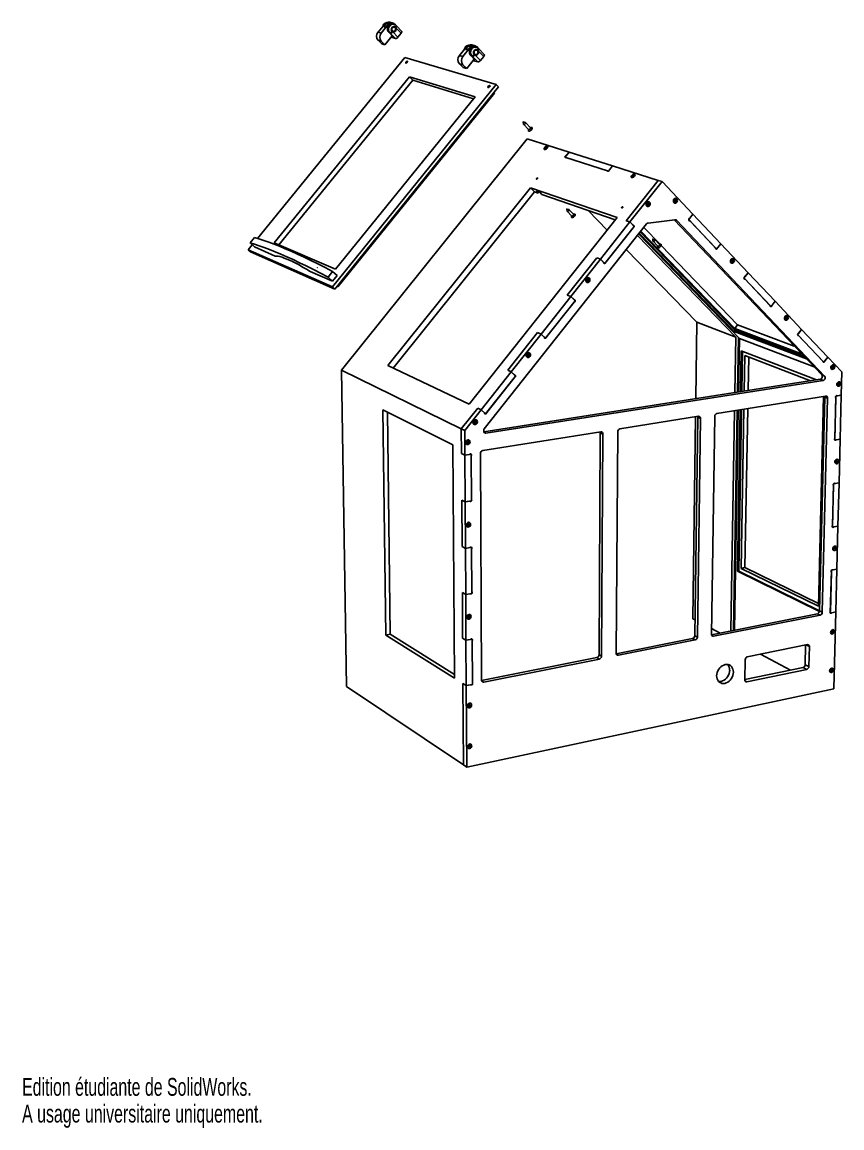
# Model space of a CAD drawing. Extents: x 0 to 167, y 0 to 226.
import ezdxf
from ezdxf.enums import TextEntityAlignment as Align

# ---------------------------------------------------------------- set-up
doc = ezdxf.new("R2010")
doc.units = 0
doc.layers.get('0').update_dxf_attribs({"linetype": 'CONTINUOUS'})

msp = doc.modelspace()

# ---------------------------------------------------------------- linework, layer by layer
at = {"color": 7, "linetype": 'CONTINUOUS'}
for p, q in [((72.59, 223.43), (73.96, 225.11)), ((72.59, 223.43), (73.24, 223.24)), ((73.24, 223.24), (74.61, 224.92)), ((73.96, 225.11), (74, 225.09)), ((74.57, 224.93), (74.61, 224.92)), ((74.78, 223.42), (74.99, 223.37)), ((75.52, 222.67), (74.78, 223.42)), ((75.65, 225.29), (74.99, 225.47)), ((75.1, 223.25), (74.99, 223.37)), ((76.17, 222.16), (75.1, 223.25)), ((75.51, 223.57), (75.62, 223.54)), ((75.58, 223.53), (76.65, 222.43)), ((75.85, 225.05), (75.64, 225.11)), ((75.9, 224.57), (75.79, 224.6)), ((77.31, 223.24), (76.24, 224.34)), ((77.42, 223.61), (76.35, 224.71)), ((72.61, 221.81), (73.26, 221.62)), ((73.34, 221.06), (72.61, 221.81)), ((73.99, 220.87), (73.26, 221.62)), ((73.34, 221.06), (73.99, 220.87)), ((75.49, 222.7), (73.99, 220.87)), ((75.26, 222.42), (76.17, 222.16)), ((75.45, 222.65), (75.53, 222.63)), ((77.31, 223.24), (76.65, 222.43)), ((89.2, 218.7), (90.63, 220.46)), ((89.91, 218.5), (91.34, 220.26)), ((90.63, 220.46), (90.67, 220.44)), ((91.3, 220.27), (91.34, 220.26)), ((92.41, 220.64), (91.7, 220.84)), ((92.29, 218.84), (92.39, 218.81)), ((92.36, 218.8), (93.46, 217.65)), ((92.63, 220.39), (92.41, 220.45)), ((92.69, 219.89), (92.59, 219.92)), ((94.14, 218.5), (93.04, 219.64)), ((94.25, 218.88), (93.15, 220.03)), ((78.09, 218.27), (47.99, 181.39)), ((96.68, 212.79), (78.09, 218.27)), ((89.2, 218.7), (89.91, 218.5)), ((89.21, 217.01), (89.92, 216.8)), ((89.96, 216.23), (89.21, 217.01)), ((90.68, 216.02), (89.92, 216.8)), ((92.23, 217.94), (90.68, 216.02)), ((91.51, 218.69), (91.74, 218.62)), ((92.26, 217.91), (91.51, 218.69)), ((91.85, 218.51), (91.74, 218.62)), ((92.95, 217.37), (91.85, 218.51)), ((91.99, 217.64), (92.95, 217.37)), ((92.19, 217.89), (92.27, 217.86)), ((94.14, 218.5), (93.46, 217.65)), ((51.41, 180.5), (78.98, 214.34)), ((78.98, 214.34), (92.39, 210.25)), ((78.98, 214.34), (79.66, 213.65)), ((89.96, 216.23), (90.68, 216.02)), ((79.66, 213.65), (52.33, 180.1)), ((63.28, 171.5), (96.68, 212.79)), ((63.76, 171.05), (97.14, 212.32)), ((92.07, 209.85), (79.66, 213.65)), ((96.68, 212.79), (97.14, 212.32)), ((92.39, 210.25), (63.93, 175.1)), ((64.4, 171.49), (96.35, 211)), ((96.2, 211.16), (96.35, 211)), ((102.19, 205.13), (102.26, 204.69)), ((102.63, 205.06), (102.2, 205.15)), ((102.28, 204.66), (103.31, 203.59)), ((103.7, 203.97), (102.67, 205.04)), ((103.28, 203.62), (103.25, 203.43)), ((103.87, 204.03), (103.67, 204)), ((103.04, 201.72), (65.12, 154.54)), ((111.55, 199.01), (103.04, 201.72)), ((106.7, 199.85), (106.68, 199.71)), ((106.68, 199.71), (106.82, 199.72)), ((106.86, 200), (106.7, 199.85)), ((106.82, 199.73), (106.7, 199.85)), ((106.82, 199.72), (106.98, 199.87)), ((106.99, 200.01), (106.86, 200)), ((106.98, 199.88), (106.86, 200)), ((106.98, 199.87), (106.99, 200.01)), ((110.72, 197.97), (111.55, 199.01)), ((111.55, 199.01), (110.95, 198.26)), ((120.44, 196.18), (111.55, 199.01)), ((110.72, 197.97), (110.81, 197.87)), ((119.59, 195.11), (110.72, 197.97)), ((110.91, 197.9), (119.39, 195.18)), ((119.48, 195.08), (119.39, 195.18)), ((119.59, 195.11), (120.44, 196.18)), ((119.83, 195.41), (120.44, 196.18)), ((129.74, 193.21), (120.44, 196.18)), ((124.46, 194.16), (124.45, 194.02)), ((124.45, 194.02), (124.6, 194.02)), ((124.62, 194.32), (124.46, 194.16)), ((124.6, 194.02), (124.46, 194.16)), ((124.6, 194.02), (124.76, 194.18)), ((124.77, 194.33), (124.62, 194.32)), ((124.76, 194.18), (124.62, 194.32)), ((124.76, 194.18), (124.77, 194.33)), ((103.66, 191.73), (74.6, 155.46)), ((121.36, 185.64), (103.66, 191.73)), ((104.49, 190.88), (103.66, 191.73)), ((123.23, 185), (129.74, 193.21)), ((129.74, 193.21), (123.23, 185)), ((123.98, 184.74), (130.51, 192.97)), ((129.74, 193.21), (130.51, 192.97)), ((129.74, 193.21), (129.74, 193.21)), ((130.51, 192.97), (136.8, 186.31)), ((104.49, 190.88), (75.71, 154.94)), ((105.26, 190.61), (104.49, 190.88)), ((104.84, 191.04), (105.57, 190.79)), ((105.26, 190.61), (104.84, 191.04)), ((105.26, 190.61), (105.44, 190.84)), ((105.57, 190.79), (105.99, 190.36)), ((120.99, 185.18), (105.99, 190.36)), ((111.09, 187.36), (111.16, 186.96)), ((111.5, 187.3), (111.1, 187.37)), ((112.48, 186.31), (111.54, 187.28)), ((127.51, 188.51), (127.5, 188.28)), ((127.5, 188.28), (127.67, 188.19)), ((127.68, 188.64), (127.51, 188.51)), ((127.67, 188.19), (127.84, 188.32)), ((127.84, 188.55), (127.68, 188.64)), ((127.84, 188.32), (127.84, 188.55)), ((133.24, 189.3), (133.07, 189.17)), ((133.07, 189.17), (133.07, 188.95)), ((133.07, 188.95), (133.23, 188.86)), ((133.23, 188.86), (133.4, 188.99)), ((133.4, 189.21), (133.24, 189.3)), ((133.4, 188.99), (133.4, 189.21)), ((91.17, 147.62), (121.36, 185.64)), ((111.17, 186.92), (112.12, 185.96)), ((112.09, 185.99), (112.06, 185.83)), ((112.61, 186.37), (112.45, 186.34)), ((115.46, 187.09), (119.34, 183.1)), ((123.23, 185), (123.98, 184.74)), ((127.69, 184.53), (133.14, 185.2)), ((163.09, 153.55), (132.98, 185.18)), ((133.45, 185.09), (163.68, 153.32)), ((135.95, 185.22), (136.8, 186.31)), ((135.95, 185.22), (141.63, 179.22)), ((136.01, 185.04), (136.17, 184.99)), ((136.8, 186.31), (136.17, 185.51)), ((136.17, 184.99), (141.41, 179.45)), ((142.48, 180.31), (136.8, 186.31)), ((136.8, 186.31), (136.8, 186.31)), ((94.27, 142.54), (127.37, 184.34)), ((123.98, 184.74), (117.97, 177.16)), ((118.83, 176.28), (124.84, 183.85)), ((119.06, 176.57), (124.6, 183.56)), ((124.61, 184.09), (123.98, 184.74)), ((123.98, 184.74), (124.84, 183.85)), ((124.6, 183.56), (124.6, 183.56)), ((126.07, 182.7), (145.39, 162.66)), ((145.34, 163.02), (126.21, 182.87)), ((130.11, 180.22), (126.82, 183.64)), ((46.51, 180.47), (47.4, 181.56)), ((46.51, 180.47), (47.39, 179.65)), ((63.93, 175.1), (51.41, 180.5)), ((125.53, 182.01), (145.55, 161.27)), ((146.32, 160.98), (125.75, 182.29)), ((125.87, 182.45), (145.2, 162.41)), ((128.61, 181.25), (128.67, 180.85)), ((129.03, 181.19), (128.62, 181.26)), ((128.69, 180.8), (129.65, 179.8)), ((130.03, 180.17), (129.07, 181.17)), ((46.92, 180.08), (46.11, 179.09)), ((46.11, 179.09), (46.58, 178.66)), ((46.11, 179.09), (63.28, 171.5)), ((46.58, 178.66), (63.76, 171.05)), ((47.39, 179.65), (51.62, 177.79)), ((123.22, 179.1), (137.62, 164.29)), ((129.62, 179.84), (129.58, 179.69)), ((130.15, 180.23), (130, 180.2)), ((145.93, 163.77), (130.35, 179.96)), ((141.48, 179.28), (141.63, 179.22)), ((142.48, 180.31), (141.63, 179.22)), ((141.86, 179.51), (142.48, 180.31)), ((141.86, 179.51), (141.86, 179.51)), ((142.48, 180.31), (148.07, 174.39)), ((142.48, 180.31), (142.48, 180.31)), ((111.19, 169.83), (117.22, 177.43)), ((117.22, 177.43), (111.19, 169.83)), ((111.93, 169.54), (117.97, 177.16)), ((117.22, 177.43), (117.97, 177.16)), ((117.22, 177.43), (117.97, 177.16)), ((117.22, 177.43), (117.22, 177.43)), ((117.97, 177.16), (118.6, 176.51)), ((118.83, 176.28), (117.97, 177.16)), ((118.66, 176.34), (118.83, 176.28)), ((119.06, 176.57), (119.06, 176.57)), ((144.87, 177.02), (144.7, 176.89)), ((144.7, 176.89), (144.7, 176.67)), ((144.7, 176.67), (144.86, 176.58)), ((144.86, 176.58), (145.02, 176.71)), ((145.03, 176.93), (144.87, 177.02)), ((145.02, 176.71), (145.03, 176.93)), ((58.78, 174.65), (63.31, 172.66)), ((60.23, 175.44), (60.23, 175.44)), ((60.24, 175.45), (60.24, 175.45)), ((62.4, 173.51), (63.33, 174.66)), ((63.31, 172.66), (64.24, 173.81)), ((64.24, 173.81), (63.33, 174.66)), ((147.23, 173.32), (148.07, 174.39)), ((148.07, 174.39), (147.45, 173.6)), ((148.07, 174.39), (148.07, 174.39)), ((153.57, 168.57), (148.07, 174.39)), ((63.31, 172.66), (62.4, 173.51)), ((63.28, 171.5), (63.76, 171.05)), ((64.2, 171.59), (64.4, 171.49)), ((64.24, 171.65), (64.4, 171.49)), ((115.22, 173), (115.21, 172.78)), ((115.21, 172.78), (115.38, 172.69)), ((115.39, 173.14), (115.22, 173)), ((115.38, 172.69), (115.55, 172.82)), ((115.56, 173.05), (115.39, 173.14)), ((115.55, 172.82), (115.56, 173.05)), ((147.23, 173.32), (152.74, 167.5)), ((147.29, 173.15), (147.44, 173.09)), ((147.44, 173.09), (152.53, 167.73)), ((111.93, 169.54), (105.85, 161.88)), ((111.19, 169.83), (111.93, 169.54)), ((112.57, 168.9), (111.93, 169.54)), ((111.93, 169.54), (112.8, 168.66)), ((106.74, 161.02), (112.8, 168.66)), ((106.97, 161.31), (112.57, 168.37)), ((112.57, 168.37), (112.57, 168.37)), ((152.59, 167.56), (152.74, 167.5)), ((153.57, 168.57), (152.74, 167.5)), ((152.96, 167.79), (153.57, 168.57)), ((152.96, 167.79), (152.96, 167.79)), ((153.57, 168.57), (158.99, 162.84)), ((153.57, 168.57), (153.57, 168.57)), ((155.88, 165.38), (155.72, 165.25)), ((155.72, 165.25), (155.72, 165.03)), ((155.72, 165.03), (155.88, 164.95)), ((156.04, 165.29), (155.88, 165.38)), ((155.88, 164.95), (156.03, 165.08)), ((156.03, 165.08), (156.04, 165.29)), ((137.62, 164.29), (137.41, 148.71)), ((145.55, 161.27), (137.62, 164.29)), ((145.39, 162.66), (145.2, 162.41)), ((145.2, 162.41), (159.99, 156.8)), ((145.34, 163.02), (145.93, 163.77)), ((158.97, 157.87), (145.34, 163.02)), ((145.39, 162.66), (159.49, 157.33)), ((157.48, 159.44), (145.93, 163.77)), ((158.17, 161.78), (158.99, 162.84)), ((158.99, 162.84), (158.39, 162.06)), ((164.33, 157.2), (158.99, 162.84)), ((158.99, 162.84), (158.99, 162.84)), ((99.04, 154.51), (105.13, 162.19)), ((105.13, 162.19), (99.04, 154.51)), ((99.75, 154.19), (105.85, 161.88)), ((105.13, 162.19), (105.85, 161.88)), ((105.13, 162.19), (105.85, 161.88)), ((105.13, 162.19), (105.13, 162.19)), ((105.85, 161.88), (106.5, 161.24)), ((106.74, 161.02), (105.85, 161.88)), ((106.55, 161.09), (106.74, 161.02)), ((106.97, 161.31), (106.97, 161.31)), ((145.36, 149.95), (145.55, 161.27)), ((146.09, 161.21), (145.9, 150.03)), ((146.32, 160.98), (146.13, 150.07)), ((161.54, 155.17), (146.32, 160.98)), ((158.17, 161.78), (163.51, 156.14)), ((158.22, 161.62), (158.38, 161.56)), ((158.38, 161.56), (163.31, 156.36)), ((146.68, 158.46), (146.54, 150.13)), ((161.99, 152.54), (146.68, 158.46)), ((146.95, 158.35), (146.81, 150.17)), ((103.25, 157.83), (103.08, 157.69)), ((103.08, 157.69), (103.08, 157.47)), ((103.08, 157.47), (103.25, 157.39)), ((103.42, 157.74), (103.25, 157.83)), ((103.25, 157.39), (103.42, 157.52)), ((103.42, 157.52), (103.42, 157.74)), ((147.26, 150.24), (147.39, 157.53)), ((147.39, 157.53), (160.76, 152.34)), ((148.2, 157.22), (148.08, 150.37)), ((163.36, 156.2), (163.51, 156.14)), ((164.33, 157.2), (163.51, 156.14)), ((163.73, 156.42), (164.33, 157.2)), ((163.73, 156.42), (163.73, 156.42)), ((164.33, 157.2), (167.19, 154.17)), ((164.33, 157.2), (164.33, 157.2)), ((89.58, 142.58), (65.12, 154.54)), ((65.12, 154.54), (66.16, 90.03)), ((74.6, 155.46), (91.17, 147.62)), ((99.75, 154.19), (93.62, 146.46)), ((99.04, 154.51), (99.75, 154.19)), ((100.41, 153.56), (99.75, 154.19)), ((99.75, 154.19), (100.65, 153.33)), ((163.09, 153.55), (163.68, 153.32)), ((165.21, 155.23), (165.2, 155.02)), ((165.2, 155.02), (165.35, 154.94)), ((165.36, 155.36), (165.21, 155.23)), ((165.35, 154.94), (165.51, 155.07)), ((165.51, 155.28), (165.36, 155.36)), ((165.51, 155.07), (165.51, 155.28)), ((167.19, 154.17), (167.07, 149.43)), ((94.17, 141.97), (162.77, 152.66)), ((94.52, 145.6), (100.65, 153.33)), ((163.36, 152.43), (94.61, 141.7)), ((94.76, 145.9), (100.41, 153.03)), ((100.41, 153.03), (100.41, 153.03)), ((163.36, 152.43), (162.77, 152.66)), ((166.43, 151.79), (166.42, 151.58)), ((166.42, 151.58), (166.57, 151.5)), ((166.58, 151.92), (166.43, 151.79)), ((166.57, 151.5), (166.73, 151.63)), ((166.73, 151.84), (166.58, 151.92)), ((166.73, 151.63), (166.73, 151.84)), ((141.72, 145.71), (163.87, 149.23)), ((163.47, 149.17), (162.43, 106.36)), ((162.61, 105.31), (163.68, 149.15)), ((163.69, 149.04), (162.62, 105.42)), ((164.28, 148.81), (163.69, 149.04)), ((165.96, 149.25), (165.73, 140.27)), ((165.95, 148.91), (165.74, 140.61)), ((165.96, 149.25), (167.07, 149.43)), ((166.12, 149.35), (166.25, 149.3)), ((167.07, 149.43), (166.25, 149.3)), ((166.84, 140.46), (167.07, 149.43)), ((89.58, 142.58), (92.92, 146.79)), ((92.92, 146.79), (89.58, 142.58)), ((92.92, 146.79), (93.62, 146.46)), ((92.92, 146.79), (93.62, 146.46)), ((92.92, 146.79), (92.92, 146.79)), ((146.63, 114.1), (147.2, 146.58)), ((148.01, 146.71), (147.43, 114.25)), ((164.28, 148.81), (163.2, 105.14)), ((73.6, 146.43), (74.18, 100.49)), ((87.87, 139.29), (73.6, 146.43)), ((74.53, 145.96), (75.09, 100.66)), ((90.28, 142.24), (93.62, 146.46)), ((93.62, 146.46), (94.29, 145.83)), ((94.52, 145.6), (93.62, 146.46)), ((94.32, 145.7), (94.52, 145.6)), ((94.76, 145.9), (94.76, 145.9)), ((121.94, 142.56), (137.93, 145.11)), ((137.36, 145.02), (136.8, 103.83)), ((137.79, 144.92), (137.18, 100.37)), ((138.36, 144.67), (137.73, 100.07)), ((138.36, 144.67), (137.79, 144.92)), ((140.6, 100.64), (141.28, 145.14)), ((144.54, 101.35), (145.3, 146.28)), ((145.84, 146.37), (145.07, 101.46)), ((146.07, 146.4), (145.3, 101.5)), ((146.48, 146.47), (145.9, 113.51)), ((146.75, 146.51), (146.17, 113.56)), ((89.58, 142.58), (90.28, 142.24)), ((89.61, 137.55), (89.58, 142.58)), ((89.58, 142.58), (89.61, 137.55)), ((90.31, 137.2), (90.28, 142.24)), ((92.4, 144.15), (92.23, 144.01)), ((92.23, 144.01), (92.23, 143.79)), ((92.23, 143.79), (92.41, 143.7)), ((92.58, 144.06), (92.4, 144.15)), ((92.41, 143.7), (92.58, 143.84)), ((92.58, 143.84), (92.58, 144.06)), ((90.93, 140.04), (90.76, 139.9)), ((90.76, 139.9), (90.76, 139.68)), ((91.11, 139.96), (90.93, 140.04)), ((91.11, 139.74), (91.11, 139.96)), ((93.96, 138.11), (118.01, 141.94)), ((117.66, 96.49), (117.91, 141.75)), ((118.46, 141.5), (117.91, 141.75)), ((118.46, 141.5), (118.2, 96.19)), ((121.16, 96.78), (121.48, 141.98)), ((166.84, 140.46), (165.73, 140.27)), ((166.02, 140.32), (166.84, 140.46)), ((166.84, 140.46), (166.61, 131.55)), ((88.2, 91.69), (87.87, 139.29)), ((90.76, 139.68), (90.93, 139.6)), ((90.93, 139.6), (91.11, 139.74)), ((89.61, 137.55), (90.31, 137.2)), ((90.31, 137.2), (91.58, 137.4)), ((91.25, 137.35), (90.31, 137.2)), ((90.31, 137.2), (90.37, 127.65)), ((91.48, 137.45), (91.58, 137.4)), ((91.63, 127.86), (91.58, 137.4)), ((91.63, 128.23), (91.58, 137.04)), ((93.7, 91.31), (93.49, 137.52)), ((166.18, 136.1), (166.02, 135.97)), ((166.02, 135.97), (166.02, 135.77)), ((166.02, 135.77), (166.17, 135.69)), ((166.17, 135.69), (166.32, 135.82)), ((166.33, 136.03), (166.18, 136.1)), ((166.32, 135.82), (166.33, 136.03)), ((165.5, 131.35), (165.28, 122.5)), ((165.49, 131.01), (165.29, 122.84)), ((165.5, 131.35), (166.61, 131.55)), ((165.69, 131.45), (165.8, 131.4)), ((166.61, 131.55), (165.8, 131.4)), ((166.38, 122.7), (166.61, 131.55)), ((89.67, 128.02), (90.37, 127.65)), ((89.73, 118.56), (89.67, 128.02)), ((91.63, 127.86), (90.37, 127.65)), ((90.37, 127.65), (91.3, 127.81)), ((90.42, 118.17), (90.37, 127.65)), ((91.03, 123.23), (90.85, 123.09)), ((90.85, 123.09), (90.85, 122.87)), ((90.85, 122.87), (91.03, 122.79)), ((91.2, 123.15), (91.03, 123.23)), ((91.03, 122.79), (91.2, 122.93)), ((91.2, 122.93), (91.2, 123.15)), ((166.38, 122.7), (165.28, 122.5)), ((165.57, 122.55), (166.38, 122.7)), ((166.38, 122.7), (166.15, 113.92)), ((89.73, 118.56), (90.42, 118.17)), ((90.42, 118.17), (91.68, 118.4)), ((91.35, 118.34), (90.42, 118.17)), ((90.42, 118.17), (90.48, 108.77)), ((91.61, 118.44), (91.68, 118.4)), ((91.74, 109), (91.68, 118.4)), ((91.73, 109.36), (91.69, 118.03)), ((165.57, 118.27), (165.56, 118.07)), ((165.56, 118.07), (165.71, 118)), ((165.72, 118.4), (165.57, 118.27)), ((165.71, 118), (165.87, 118.13)), ((165.87, 118.33), (165.72, 118.4)), ((165.87, 118.13), (165.87, 118.33)), ((146.17, 113.56), (145.9, 113.51)), ((145.9, 113.51), (162.61, 105.29)), ((146.17, 113.56), (162.61, 105.47)), ((147.43, 114.25), (146.63, 114.1)), ((162.43, 106.36), (146.63, 114.1)), ((147.43, 114.25), (162.44, 106.91)), ((165.06, 113.71), (164.83, 104.99)), ((165.05, 113.37), (164.84, 105.32)), ((165.06, 113.71), (166.15, 113.92)), ((165.25, 113.81), (165.35, 113.77)), ((166.15, 113.92), (165.35, 113.77)), ((165.93, 105.21), (166.15, 113.92)), ((89.79, 109.17), (90.48, 108.77)), ((89.85, 99.86), (89.79, 109.17)), ((91.74, 109), (90.48, 108.77)), ((90.48, 108.77), (91.4, 108.94)), ((90.53, 99.45), (90.48, 108.77)), ((91.13, 104.43), (90.96, 104.29)), ((90.96, 104.29), (90.96, 104.08)), ((90.96, 104.08), (91.13, 104)), ((91.31, 104.36), (91.13, 104.43)), ((91.13, 104), (91.31, 104.14)), ((91.31, 104.14), (91.31, 104.36)), ((137.22, 103.61), (136.8, 103.83)), ((162.2, 104.86), (140.61, 100.57)), ((162.78, 104.58), (141.02, 100.24)), ((162.78, 104.58), (162.2, 104.86)), ((162.62, 105.42), (163.2, 105.14)), ((165.93, 105.21), (164.83, 104.99)), ((165.12, 105.05), (165.93, 105.21)), ((165.93, 105.21), (165.52, 89.52)), ((142.35, 100.91), (140.62, 101.82)), ((75.09, 100.66), (74.18, 100.49)), ((74.18, 100.49), (88.2, 91.69)), ((75.09, 100.66), (88.2, 92.46)), ((89.85, 99.86), (90.53, 99.45)), ((90.53, 99.45), (91.79, 99.69)), ((91.45, 99.62), (90.53, 99.45)), ((90.53, 99.45), (90.59, 90.19)), ((91.73, 99.72), (91.79, 99.69)), ((91.84, 90.44), (91.79, 99.69)), ((91.83, 90.8), (91.79, 99.33)), ((136.74, 99.8), (121.17, 96.7)), ((137.3, 99.5), (121.61, 96.37)), ((137.3, 99.5), (136.74, 99.8)), ((137.18, 100.37), (137.73, 100.07)), ((165.29, 101.36), (165.13, 101.23)), ((165.13, 101.23), (165.13, 101.03)), ((165.13, 101.03), (165.28, 100.96)), ((165.28, 100.96), (165.43, 101.09)), ((165.43, 101.29), (165.29, 101.36)), ((165.43, 101.09), (165.43, 101.29)), ((147.91, 96.04), (160.17, 98.55)), ((159.8, 98.47), (159.71, 94.46)), ((160.57, 98.16), (160.47, 94.06)), ((93.7, 91.24), (117.21, 95.91)), ((117.75, 95.6), (94.17, 90.9)), ((117.75, 95.6), (117.21, 95.91)), ((117.66, 96.49), (118.2, 96.19)), ((147.4, 91.34), (147.48, 95.48)), ((156.7, 93.36), (150.57, 96.59)), ((159.29, 93.9), (147.41, 91.43)), ((160.05, 93.5), (147.82, 90.95)), ((160.05, 93.5), (159.29, 93.9)), ((159.71, 94.46), (160.47, 94.06)), ((165.08, 93.51), (164.93, 93.38)), ((164.93, 93.38), (164.93, 93.18)), ((164.93, 93.18), (165.07, 93.11)), ((165.07, 93.11), (165.23, 93.24)), ((165.23, 93.44), (165.08, 93.51)), ((165.23, 93.24), (165.23, 93.44)), ((89.9, 90.62), (90.59, 90.19)), ((90.01, 74.01), (89.9, 90.62)), ((91.84, 90.44), (90.59, 90.19)), ((90.59, 90.19), (91.5, 90.37)), ((90.01, 74.01), (66.16, 90.03)), ((90.69, 73.55), (90.59, 90.19)), ((165.52, 89.52), (90.69, 73.55)), ((91.23, 86.35), (91.06, 86.21)), ((91.06, 86.21), (91.07, 85.99)), ((91.07, 85.99), (91.24, 85.92)), ((91.41, 86.28), (91.23, 86.35)), ((91.24, 85.92), (91.41, 86.06)), ((91.41, 86.06), (91.41, 86.28)), ((91.28, 78.03), (91.11, 77.89)), ((91.11, 77.89), (91.11, 77.68)), ((91.11, 77.68), (91.28, 77.61)), ((91.45, 77.96), (91.28, 78.03)), ((91.28, 77.61), (91.45, 77.75)), ((91.45, 77.75), (91.45, 77.96)), ((90.01, 74.01), (90.69, 73.55))]:
    msp.add_line(p, q, dxfattribs=at)
at = {"color": 8, "linetype": 'CONTINUOUS'}
for p, q in [((75.53, 222.63), (75.54, 222.64)), ((92.27, 217.86), (92.29, 217.88)), ((133.45, 185.09), (133.12, 185.2)), ((94.2, 141.9), (94.61, 141.7)), ((140.64, 100.45), (141.02, 100.24)), ((160.57, 98.16), (159.91, 98.49)), ((121.19, 96.61), (121.61, 96.37)), ((93.72, 91.18), (94.17, 90.9)), ((147.43, 91.16), (147.82, 90.95))]:
    msp.add_line(p, q, dxfattribs=at)
at = {"color": 7, "linetype": 'CONTINUOUS'}
for points in [[(74.57, 224.93), (74.42, 224.78), (74.26, 224.65), (74.1, 224.57), (73.96, 224.54), (73.86, 224.57), (73.81, 224.65), (73.82, 224.77), (73.89, 224.93), (74, 225.09)], [(74.56, 224.93), (74.5, 224.87), (74.37, 224.75), (74.24, 224.65), (74.12, 224.59), (74.02, 224.57), (73.97, 224.58), (73.97, 224.58)], [(74, 225.09), (74.02, 225.12), (74.18, 225.25), (74.4, 225.35), (74.59, 225.39), (74.74, 225.4), (74.84, 225.38), (74.89, 225.35), (74.88, 225.29), (74.8, 225.2), (74.7, 225.08), (74.57, 224.93)], [(74.78, 223.42), (74.64, 223.61), (74.55, 223.84), (74.52, 224.09), (74.55, 224.34), (74.63, 224.58), (74.77, 224.8), (74.95, 224.97), (75.15, 225.08), (75.38, 225.13), (75.6, 225.12), (75.64, 225.11)], [(74.83, 225.25), (74.83, 225.26), (74.82, 225.24), (74.78, 225.2), (74.71, 225.11), (74.61, 225), (74.56, 224.93)], [(75.45, 223.62), (75.35, 223.77), (75.3, 223.96), (75.32, 224.15), (75.39, 224.33), (75.51, 224.48), (75.66, 224.57), (75.84, 224.6), (76, 224.57), (76.14, 224.47)], [(76.07, 224.38), (75.94, 224.47), (75.79, 224.49), (75.64, 224.44), (75.52, 224.34), (75.43, 224.18), (75.4, 224.01), (75.44, 223.85), (75.52, 223.71), (75.65, 223.63), (75.8, 223.6), (75.95, 223.65), (76.08, 223.76), (76.16, 223.91), (76.19, 224.08), (76.16, 224.25), (76.07, 224.38)], [(76.09, 224.46), (76.18, 224.32), (76.23, 224.14), (76.22, 223.96), (76.15, 223.79), (76.03, 223.65), (75.89, 223.56), (75.72, 223.53), (75.56, 223.56), (75.43, 223.65), (75.42, 223.66)], [(76.24, 224.34), (76.29, 224.18), (76.29, 224), (76.24, 223.83), (76.15, 223.68), (76.03, 223.57), (75.88, 223.5), (75.73, 223.49), (75.58, 223.53)], [(76.37, 224.69), (76.28, 224.78), (76.24, 224.82)], [(77.42, 223.61), (77.44, 223.58), (77.45, 223.54), (77.44, 223.49), (77.43, 223.43), (77.4, 223.37), (77.36, 223.3), (77.31, 223.24)], [(75.52, 222.67), (75.53, 222.66), (75.54, 222.65), (75.54, 222.64), (75.54, 222.64), (75.55, 222.63), (75.54, 222.63), (75.54, 222.63), (75.53, 222.63)], [(91.3, 220.27), (91.14, 220.11), (90.97, 219.97), (90.79, 219.89), (90.64, 219.86), (90.54, 219.89), (90.48, 219.97), (90.49, 220.11), (90.55, 220.27), (90.67, 220.44)], [(91.28, 220.27), (91.22, 220.2), (91.09, 220.07), (90.95, 219.97), (90.81, 219.91), (90.71, 219.89), (90.66, 219.9), (90.64, 219.91)], [(90.67, 220.44), (90.7, 220.47), (90.86, 220.61), (91.09, 220.71), (91.29, 220.75), (91.45, 220.76), (91.56, 220.74), (91.62, 220.71), (91.61, 220.64), (91.53, 220.54), (91.43, 220.42), (91.3, 220.27)], [(91.51, 218.69), (91.37, 218.89), (91.28, 219.12), (91.25, 219.38), (91.27, 219.65), (91.36, 219.9), (91.5, 220.12), (91.69, 220.3), (91.9, 220.42), (92.13, 220.48), (92.37, 220.46), (92.41, 220.45)], [(91.55, 220.6), (91.55, 220.6), (91.53, 220.57), (91.49, 220.51), (91.4, 220.41), (91.29, 220.28), (91.27, 220.25)], [(91.3, 220.27), (91.29, 220.27), (91.29, 220.27), (91.28, 220.27)], [(92.23, 218.89), (92.13, 219.05), (92.08, 219.24), (92.09, 219.44), (92.17, 219.63), (92.29, 219.79), (92.45, 219.89), (92.63, 219.92), (92.8, 219.88), (92.95, 219.78)], [(92.87, 219.69), (92.74, 219.78), (92.59, 219.8), (92.43, 219.75), (92.3, 219.64), (92.21, 219.48), (92.18, 219.3), (92.21, 219.13), (92.3, 218.98), (92.44, 218.9), (92.59, 218.87), (92.75, 218.92), (92.88, 219.04), (92.97, 219.19), (93, 219.37), (92.96, 219.55), (92.87, 219.69)], [(92.89, 219.77), (92.98, 219.62), (93.03, 219.44), (93.02, 219.25), (92.94, 219.07), (92.83, 218.92), (92.67, 218.83), (92.5, 218.79), (92.34, 218.83), (92.2, 218.93)], [(93.04, 219.64), (93.09, 219.47), (93.1, 219.29), (93.05, 219.11), (92.95, 218.96), (92.82, 218.84), (92.67, 218.77), (92.51, 218.75), (92.36, 218.8)], [(93.17, 220.01), (93.08, 220.11), (93.04, 220.15)], [(94.25, 218.88), (94.27, 218.86), (94.28, 218.82), (94.28, 218.77), (94.26, 218.7), (94.24, 218.64), (94.19, 218.57), (94.14, 218.5)], [(78.55, 217.31), (78.48, 217.23), (78.4, 217.18), (78.32, 217.15), (78.26, 217.14), (78.23, 217.17), (78.23, 217.23), (78.25, 217.3), (78.3, 217.38), (78.38, 217.46), (78.46, 217.51), (78.53, 217.54), (78.59, 217.55), (78.63, 217.52), (78.63, 217.46), (78.6, 217.39), (78.55, 217.31)], [(92.26, 217.91), (92.27, 217.9), (92.28, 217.89), (92.29, 217.88), (92.29, 217.87), (92.29, 217.87), (92.29, 217.86), (92.28, 217.86), (92.27, 217.86)], [(95.08, 212.4), (95.15, 212.48), (95.23, 212.54), (95.32, 212.57), (95.38, 212.57), (95.42, 212.54), (95.43, 212.48), (95.4, 212.4), (95.35, 212.32), (95.27, 212.24), (95.19, 212.18), (95.1, 212.15), (95.04, 212.15), (95, 212.18), (94.99, 212.24), (95.02, 212.32), (95.08, 212.4)], [(102.19, 205.13), (102.2, 205.14), (102.2, 205.14), (102.2, 205.14), (102.2, 205.14), (102.2, 205.15), (102.2, 205.15), (102.19, 205.15), (102.19, 205.14), (102.19, 205.14), (102.19, 205.14), (102.19, 205.14), (102.19, 205.13), (102.19, 205.13), (102.19, 205.13), (102.19, 205.13), (102.19, 205.13)], [(102.51, 204.71), (102.42, 204.66), (102.35, 204.64), (102.29, 204.65), (102.26, 204.69), (102.26, 204.69)], [(102.63, 205.06), (102.66, 205.05), (102.69, 205.01), (102.68, 204.94), (102.65, 204.86), (102.59, 204.78), (102.51, 204.71)], [(103.71, 203.37), (103.56, 203.28), (103.43, 203.24), (103.32, 203.25), (103.26, 203.31), (103.25, 203.42), (103.25, 203.43)], [(103.54, 203.64), (103.45, 203.59), (103.38, 203.57), (103.32, 203.58), (103.31, 203.59)], [(103.7, 203.97), (103.72, 203.94), (103.71, 203.88), (103.68, 203.8), (103.62, 203.71), (103.54, 203.64)], [(103.87, 204.03), (103.93, 204.03), (104.01, 203.99), (104.05, 203.9), (104.03, 203.78), (103.96, 203.64), (103.85, 203.49), (103.71, 203.37)], [(107.21, 200.06), (107.2, 200.16), (107.14, 200.22), (107.04, 200.23), (106.91, 200.19), (106.77, 200.11), (106.64, 199.99), (106.54, 199.86), (106.48, 199.72), (106.47, 199.61), (106.5, 199.53), (106.58, 199.5), (106.7, 199.51), (106.84, 199.57), (106.97, 199.68), (107.09, 199.8), (107.17, 199.94), (107.21, 200.06)], [(107, 200.07), (106.94, 200.07), (106.86, 200.04), (106.78, 199.98), (106.7, 199.91), (106.65, 199.82), (106.63, 199.75), (106.63, 199.69), (106.67, 199.66), (106.74, 199.66), (106.82, 199.69), (106.9, 199.74), (106.97, 199.82), (107.03, 199.9), (107.05, 199.98), (107.04, 200.04), (107, 200.07)], [(110.95, 198.26), (110.87, 198.2), (110.79, 198.13), (110.74, 198.04), (110.72, 197.97), (110.73, 197.91), (110.77, 197.87), (110.83, 197.87), (110.91, 197.9)], [(119.39, 195.18), (119.4, 195.11), (119.44, 195.08), (119.51, 195.08), (119.59, 195.11), (119.68, 195.17), (119.76, 195.25), (119.81, 195.33), (119.83, 195.41)], [(125.01, 194.38), (124.99, 194.48), (124.92, 194.55), (124.81, 194.56), (124.68, 194.52), (124.53, 194.43), (124.4, 194.31), (124.29, 194.17), (124.23, 194.03), (124.22, 193.91), (124.26, 193.82), (124.35, 193.79), (124.48, 193.8), (124.62, 193.87), (124.76, 193.97), (124.89, 194.11), (124.97, 194.25), (125.01, 194.38)], [(124.44, 193.96), (124.51, 193.95), (124.59, 193.99), (124.68, 194.05), (124.76, 194.12), (124.81, 194.21), (124.84, 194.29), (124.83, 194.35), (124.78, 194.39), (124.71, 194.39), (124.63, 194.36), (124.54, 194.3), (124.46, 194.22), (124.41, 194.13), (124.38, 194.05), (124.4, 193.99), (124.44, 193.96)], [(104.9, 193.46), (104.94, 193.46), (104.99, 193.48), (105.05, 193.51), (105.09, 193.56), (105.13, 193.61), (105.14, 193.66), (105.14, 193.7), (105.11, 193.72), (105.07, 193.72), (105.02, 193.7), (104.97, 193.67), (104.92, 193.62), (104.89, 193.57), (104.87, 193.52), (104.88, 193.48), (104.9, 193.46)], [(133.66, 189.13), (133.63, 189.3), (133.55, 189.45), (133.43, 189.54), (133.28, 189.57), (133.13, 189.54), (132.99, 189.44), (132.88, 189.3), (132.82, 189.12), (132.82, 188.94), (132.88, 188.78), (132.98, 188.66), (133.12, 188.6), (133.27, 188.6), (133.42, 188.66), (133.54, 188.79), (133.63, 188.95), (133.66, 189.13)], [(111.1, 187.37), (111.1, 187.37), (111.09, 187.36), (111.09, 187.36), (111.09, 187.36), (111.09, 187.36), (111.09, 187.35), (111.1, 187.35), (111.1, 187.36), (111.1, 187.36), (111.1, 187.36), (111.1, 187.36), (111.1, 187.36), (111.1, 187.37), (111.1, 187.37), (111.1, 187.37), (111.1, 187.37)], [(111.5, 187.3), (111.51, 187.29), (111.55, 187.26), (111.56, 187.2), (111.53, 187.13), (111.48, 187.05), (111.42, 186.98), (111.34, 186.93), (111.26, 186.9), (111.2, 186.9), (111.16, 186.94), (111.16, 186.96)], [(122.29, 187.58), (122.34, 187.58), (122.39, 187.6), (122.45, 187.63), (122.49, 187.68), (122.53, 187.74), (122.54, 187.79), (122.54, 187.83), (122.51, 187.85), (122.47, 187.85), (122.41, 187.83), (122.36, 187.8), (122.31, 187.75), (122.27, 187.69), (122.26, 187.64), (122.27, 187.6), (122.29, 187.58)], [(128.1, 188.47), (128.07, 188.64), (127.99, 188.78), (127.87, 188.88), (127.72, 188.91), (127.56, 188.87), (127.42, 188.78), (127.31, 188.63), (127.26, 188.46), (127.25, 188.27), (127.31, 188.11), (127.41, 187.99), (127.55, 187.93), (127.71, 187.93), (127.86, 188), (127.98, 188.12), (128.07, 188.29), (128.1, 188.47)], [(127.52, 188.4), (127.53, 188.47), (127.57, 188.53), (127.62, 188.57), (127.67, 188.59), (127.73, 188.58), (127.78, 188.55), (127.81, 188.5), (127.83, 188.43), (127.81, 188.36), (127.78, 188.3), (127.73, 188.26), (127.67, 188.24), (127.61, 188.25), (127.56, 188.28), (127.53, 188.33), (127.52, 188.4)], [(133.39, 189.1), (133.38, 189.03), (133.34, 188.97), (133.29, 188.93), (133.23, 188.91), (133.18, 188.91), (133.13, 188.94), (133.1, 189), (133.09, 189.06), (133.1, 189.13), (133.13, 189.19), (133.18, 189.24), (133.24, 189.26), (133.3, 189.25), (133.34, 189.22), (133.38, 189.16), (133.39, 189.1)], [(112.61, 186.37), (112.71, 186.36), (112.78, 186.32), (112.81, 186.22), (112.78, 186.1), (112.71, 185.97), (112.6, 185.83), (112.47, 185.73), (112.33, 185.65), (112.2, 185.63), (112.11, 185.65), (112.06, 185.72), (112.06, 185.83)], [(112.48, 186.31), (112.49, 186.3), (112.5, 186.24), (112.48, 186.17), (112.43, 186.09), (112.36, 186.02), (112.28, 185.97), (112.2, 185.94), (112.14, 185.94), (112.12, 185.96)], [(136.17, 185.51), (136.09, 185.48), (136.01, 185.42), (135.96, 185.32), (135.95, 185.22), (135.96, 185.12), (136.01, 185.05), (136.08, 185), (136.17, 184.99)], [(124.6, 183.56), (124.69, 183.59), (124.77, 183.66), (124.82, 183.75), (124.84, 183.85), (124.82, 183.95), (124.77, 184.03), (124.7, 184.08), (124.61, 184.09)], [(62.4, 173.51), (60.87, 174.31), (59.4, 175.06), (57.97, 175.77), (56.59, 176.44), (55.27, 177.06), (53.99, 177.64), (52.76, 178.17), (51.59, 178.66), (50.47, 179.11), (49.4, 179.52), (48.38, 179.88), (47.42, 180.19), (46.51, 180.47)], [(63.33, 174.66), (61.8, 175.45), (60.32, 176.2), (58.89, 176.91), (57.51, 177.57), (56.18, 178.19), (54.9, 178.76), (53.68, 179.29), (52.5, 179.78), (51.38, 180.22), (50.3, 180.62), (49.28, 180.98), (48.31, 181.29), (47.4, 181.56)], [(128.62, 181.26), (128.61, 181.26), (128.61, 181.26), (128.61, 181.26), (128.61, 181.25), (128.61, 181.25), (128.61, 181.25), (128.61, 181.25), (128.62, 181.25), (128.62, 181.25), (128.62, 181.25), (128.62, 181.26), (128.62, 181.26), (128.62, 181.26), (128.62, 181.26), (128.62, 181.26), (128.62, 181.26)], [(129.03, 181.19), (129.04, 181.19), (129.08, 181.15), (129.09, 181.09), (129.07, 181.02), (129.02, 180.93), (128.95, 180.86), (128.87, 180.8), (128.79, 180.78), (128.72, 180.78), (128.68, 180.81), (128.67, 180.85)], [(130.15, 180.23), (130.26, 180.23), (130.34, 180.18), (130.37, 180.08), (130.35, 179.95), (130.28, 179.81), (130.16, 179.67), (130.02, 179.56), (129.88, 179.48), (129.74, 179.46), (129.64, 179.48), (129.59, 179.56), (129.58, 179.67), (129.58, 179.69)], [(130.03, 180.17), (130.04, 180.15), (130.05, 180.09), (130.03, 180.02), (129.98, 179.94), (129.91, 179.86), (129.83, 179.81), (129.75, 179.78), (129.68, 179.78), (129.65, 179.8)], [(141.41, 179.45), (141.43, 179.36), (141.48, 179.28), (141.55, 179.23), (141.63, 179.22), (141.72, 179.25), (141.79, 179.32), (141.84, 179.41), (141.86, 179.51)], [(51.62, 177.79), (51.89, 177.79), (52.21, 177.76), (52.59, 177.68), (53.01, 177.56), (53.48, 177.39), (53.99, 177.19), (54.55, 176.94), (55.16, 176.66), (55.8, 176.33), (56.49, 175.97), (57.21, 175.56), (57.98, 175.12), (58.78, 174.65)], [(118.6, 176.51), (118.62, 176.41), (118.67, 176.33), (118.74, 176.29), (118.83, 176.28), (118.92, 176.31), (119, 176.38), (119.05, 176.47), (119.06, 176.57)], [(145.27, 176.85), (145.25, 177.02), (145.17, 177.16), (145.05, 177.25), (144.91, 177.28), (144.76, 177.25), (144.62, 177.15), (144.52, 177.01), (144.46, 176.83), (144.46, 176.66), (144.51, 176.5), (144.61, 176.38), (144.74, 176.32), (144.89, 176.33), (145.04, 176.39), (145.16, 176.52), (145.24, 176.68), (145.27, 176.85)], [(145.01, 176.82), (145, 176.75), (144.97, 176.69), (144.92, 176.65), (144.86, 176.63), (144.81, 176.63), (144.76, 176.66), (144.73, 176.72), (144.72, 176.78), (144.73, 176.85), (144.76, 176.91), (144.81, 176.95), (144.87, 176.97), (144.92, 176.96), (144.97, 176.93), (145, 176.88), (145.01, 176.82)], [(60.23, 175.45), (60.23, 175.44), (60.23, 175.44), (60.23, 175.44), (60.23, 175.44), (60.23, 175.44), (60.23, 175.44), (60.24, 175.45), (60.24, 175.45), (60.24, 175.45), (60.24, 175.45), (60.24, 175.45), (60.24, 175.45), (60.23, 175.45), (60.23, 175.45), (60.23, 175.45), (60.23, 175.45)], [(115.82, 172.97), (115.79, 173.14), (115.71, 173.29), (115.58, 173.38), (115.43, 173.41), (115.27, 173.37), (115.13, 173.27), (115.02, 173.12), (114.96, 172.95), (114.96, 172.77), (115.02, 172.61), (115.12, 172.49), (115.26, 172.43), (115.42, 172.43), (115.58, 172.5), (115.7, 172.62), (115.79, 172.79), (115.82, 172.97)], [(115.23, 172.89), (115.24, 172.96), (115.28, 173.02), (115.33, 173.07), (115.39, 173.09), (115.44, 173.08), (115.49, 173.05), (115.53, 173), (115.54, 172.93), (115.53, 172.87), (115.49, 172.8), (115.44, 172.76), (115.38, 172.74), (115.33, 172.74), (115.28, 172.78), (115.24, 172.83), (115.23, 172.89)], [(147.45, 173.6), (147.37, 173.57), (147.3, 173.51), (147.25, 173.42), (147.23, 173.32), (147.24, 173.22), (147.29, 173.15), (147.36, 173.1), (147.44, 173.09)], [(112.57, 168.37), (112.66, 168.4), (112.73, 168.47), (112.78, 168.56), (112.8, 168.66), (112.78, 168.76), (112.73, 168.84), (112.66, 168.89), (112.57, 168.9)], [(152.53, 167.73), (152.54, 167.63), (152.59, 167.56), (152.66, 167.51), (152.74, 167.5), (152.82, 167.53), (152.9, 167.6), (152.94, 167.69), (152.96, 167.79)], [(156.28, 165.22), (156.26, 165.39), (156.18, 165.52), (156.07, 165.61), (155.93, 165.64), (155.78, 165.6), (155.65, 165.5), (155.54, 165.36), (155.49, 165.19), (155.48, 165.02), (155.53, 164.87), (155.63, 164.75), (155.76, 164.7), (155.91, 164.7), (156.05, 164.77), (156.17, 164.89), (156.25, 165.05), (156.28, 165.22)], [(156.02, 165.18), (156.01, 165.12), (155.98, 165.06), (155.93, 165.02), (155.88, 164.99), (155.82, 165), (155.78, 165.03), (155.75, 165.08), (155.74, 165.14), (155.75, 165.21), (155.78, 165.27), (155.83, 165.31), (155.88, 165.33), (155.94, 165.33), (155.98, 165.3), (156.01, 165.25), (156.02, 165.18)], [(106.5, 161.24), (106.52, 161.15), (106.57, 161.07), (106.65, 161.02), (106.74, 161.01), (106.83, 161.05), (106.9, 161.12), (106.95, 161.21), (106.97, 161.31)], [(158.39, 162.06), (158.31, 162.03), (158.23, 161.96), (158.19, 161.88), (158.17, 161.78), (158.18, 161.68), (158.23, 161.61), (158.3, 161.57), (158.38, 161.56)], [(103.69, 157.67), (103.66, 157.84), (103.58, 157.98), (103.45, 158.07), (103.29, 158.1), (103.13, 158.06), (102.99, 157.96), (102.88, 157.81), (102.82, 157.64), (102.82, 157.46), (102.88, 157.3), (102.99, 157.18), (103.13, 157.12), (103.29, 157.13), (103.45, 157.2), (103.58, 157.32), (103.66, 157.49), (103.69, 157.67)], [(103.09, 157.59), (103.11, 157.65), (103.14, 157.72), (103.19, 157.76), (103.25, 157.78), (103.31, 157.78), (103.36, 157.75), (103.4, 157.7), (103.41, 157.63), (103.4, 157.56), (103.36, 157.5), (103.31, 157.45), (103.25, 157.43), (103.19, 157.44), (103.14, 157.47), (103.11, 157.52), (103.09, 157.59)], [(163.31, 156.36), (163.32, 156.26), (163.37, 156.19), (163.43, 156.15), (163.51, 156.14), (163.59, 156.17), (163.66, 156.24), (163.71, 156.32), (163.73, 156.42)], [(165.75, 155.21), (165.73, 155.37), (165.66, 155.51), (165.54, 155.59), (165.41, 155.62), (165.26, 155.58), (165.13, 155.48), (165.03, 155.34), (164.97, 155.18), (164.97, 155.01), (165.02, 154.86), (165.11, 154.75), (165.24, 154.69), (165.38, 154.7), (165.52, 154.76), (165.64, 154.88), (165.72, 155.04), (165.75, 155.21)], [(100.41, 153.03), (100.5, 153.06), (100.58, 153.13), (100.63, 153.22), (100.65, 153.33), (100.63, 153.43), (100.58, 153.5), (100.5, 153.55), (100.41, 153.56)], [(165.5, 155.17), (165.49, 155.11), (165.45, 155.05), (165.41, 155.01), (165.35, 154.99), (165.3, 154.99), (165.26, 155.02), (165.23, 155.07), (165.22, 155.13), (165.23, 155.19), (165.26, 155.25), (165.31, 155.29), (165.36, 155.32), (165.42, 155.31), (165.46, 155.28), (165.49, 155.23), (165.5, 155.17)], [(166.97, 151.77), (166.94, 151.93), (166.87, 152.06), (166.76, 152.15), (166.62, 152.17), (166.48, 152.13), (166.35, 152.04), (166.25, 151.9), (166.19, 151.73), (166.19, 151.56), (166.24, 151.41), (166.33, 151.31), (166.46, 151.25), (166.6, 151.26), (166.74, 151.32), (166.86, 151.44), (166.94, 151.6), (166.97, 151.77)], [(166.72, 151.73), (166.7, 151.67), (166.67, 151.61), (166.63, 151.57), (166.57, 151.54), (166.52, 151.55), (166.47, 151.58), (166.45, 151.63), (166.44, 151.69), (166.45, 151.75), (166.48, 151.81), (166.53, 151.85), (166.58, 151.87), (166.63, 151.87), (166.68, 151.84), (166.71, 151.79), (166.72, 151.73)], [(163.69, 149.04), (163.69, 149.13), (163.67, 149.2)], [(166.25, 149.3), (166.19, 149.34), (166.11, 149.35), (166.03, 149.32), (165.96, 149.25), (165.91, 149.17), (165.89, 149.07), (165.91, 148.98), (165.95, 148.91)], [(92.85, 143.99), (92.82, 144.17), (92.73, 144.31), (92.6, 144.39), (92.44, 144.42), (92.28, 144.38), (92.13, 144.28), (92.03, 144.13), (91.97, 143.95), (91.97, 143.77), (92.03, 143.61), (92.14, 143.49), (92.29, 143.44), (92.45, 143.44), (92.61, 143.52), (92.74, 143.65), (92.82, 143.81), (92.85, 143.99)], [(94.29, 145.83), (94.3, 145.73), (94.36, 145.65), (94.43, 145.61), (94.52, 145.6), (94.62, 145.64), (94.69, 145.71), (94.74, 145.8), (94.76, 145.9)], [(137.79, 144.92), (137.78, 145.01), (137.77, 145.08)], [(92.25, 143.9), (92.26, 143.97), (92.29, 144.03), (92.34, 144.08), (92.4, 144.1), (92.47, 144.1), (92.52, 144.07), (92.55, 144.01), (92.56, 143.95), (92.55, 143.88), (92.52, 143.82), (92.47, 143.77), (92.41, 143.75), (92.35, 143.75), (92.29, 143.78), (92.26, 143.84), (92.25, 143.9)], [(94.61, 141.7), (94.48, 141.7), (94.35, 141.75), (94.25, 141.84), (94.17, 141.96), (94.14, 142.1), (94.15, 142.26), (94.19, 142.41), (94.27, 142.54)], [(91.38, 139.89), (91.35, 140.06), (91.26, 140.2), (91.13, 140.29), (90.97, 140.31), (90.81, 140.27), (90.66, 140.17), (90.55, 140.02), (90.49, 139.84), (90.49, 139.66), (90.56, 139.5), (90.67, 139.39), (90.81, 139.33), (90.98, 139.34), (91.13, 139.41), (91.26, 139.54), (91.35, 139.71), (91.38, 139.89)], [(90.77, 139.79), (90.79, 139.86), (90.82, 139.93), (90.87, 139.97), (90.93, 139.99), (90.99, 139.99), (91.04, 139.96), (91.08, 139.91), (91.09, 139.85), (91.08, 139.78), (91.05, 139.71), (90.99, 139.67), (90.93, 139.65), (90.87, 139.65), (90.82, 139.68), (90.79, 139.73), (90.77, 139.79)], [(117.91, 141.75), (117.9, 141.85), (117.88, 141.92)], [(165.74, 140.61), (165.69, 140.53), (165.67, 140.43), (165.69, 140.34), (165.73, 140.27), (165.8, 140.23), (165.88, 140.22), (165.96, 140.25), (166.02, 140.32)], [(91.58, 137.04), (91.64, 137.13), (91.65, 137.23), (91.63, 137.33), (91.58, 137.4), (91.5, 137.45), (91.41, 137.45), (91.32, 137.42), (91.25, 137.35)], [(166.56, 135.96), (166.54, 136.12), (166.47, 136.25), (166.35, 136.33), (166.22, 136.36), (166.08, 136.32), (165.95, 136.22), (165.85, 136.08), (165.79, 135.92), (165.79, 135.75), (165.83, 135.6), (165.93, 135.49), (166.05, 135.44), (166.19, 135.45), (166.33, 135.52), (166.45, 135.64), (166.53, 135.8), (166.56, 135.96)], [(166.31, 135.92), (166.3, 135.86), (166.27, 135.8), (166.22, 135.76), (166.17, 135.73), (166.11, 135.74), (166.07, 135.77), (166.04, 135.81), (166.03, 135.87), (166.04, 135.94), (166.08, 135.99), (166.12, 136.04), (166.17, 136.06), (166.23, 136.06), (166.27, 136.03), (166.3, 135.98), (166.31, 135.92)], [(165.8, 131.4), (165.73, 131.44), (165.65, 131.45), (165.57, 131.42), (165.5, 131.35), (165.46, 131.26), (165.44, 131.17), (165.45, 131.08), (165.49, 131.01)], [(91.3, 127.81), (91.38, 127.76), (91.47, 127.76), (91.56, 127.79), (91.63, 127.86), (91.68, 127.96), (91.7, 128.06), (91.68, 128.15), (91.63, 128.23)], [(91.47, 123.09), (91.44, 123.26), (91.35, 123.39), (91.22, 123.48), (91.07, 123.5), (90.9, 123.46), (90.76, 123.35), (90.65, 123.2), (90.59, 123.03), (90.59, 122.85), (90.65, 122.69), (90.76, 122.58), (90.91, 122.53), (91.07, 122.54), (91.23, 122.61), (91.36, 122.74), (91.44, 122.91), (91.47, 123.09)], [(90.87, 122.98), (90.88, 123.05), (90.92, 123.11), (90.97, 123.16), (91.03, 123.18), (91.09, 123.18), (91.14, 123.15), (91.17, 123.1), (91.19, 123.04), (91.17, 122.97), (91.14, 122.91), (91.09, 122.86), (91.03, 122.84), (90.97, 122.84), (90.92, 122.87), (90.88, 122.92), (90.87, 122.98)], [(165.29, 122.84), (165.24, 122.75), (165.22, 122.66), (165.24, 122.57), (165.28, 122.5), (165.34, 122.46), (165.42, 122.46), (165.5, 122.49), (165.57, 122.55)], [(91.69, 118.03), (91.74, 118.13), (91.75, 118.23), (91.74, 118.32), (91.68, 118.4), (91.61, 118.44), (91.52, 118.44), (91.43, 118.41), (91.35, 118.34)], [(166.1, 118.27), (166.08, 118.43), (166.01, 118.55), (165.9, 118.63), (165.76, 118.65), (165.62, 118.61), (165.49, 118.51), (165.4, 118.37), (165.34, 118.21), (165.34, 118.05), (165.38, 117.9), (165.48, 117.8), (165.6, 117.75), (165.74, 117.76), (165.88, 117.83), (165.99, 117.95), (166.07, 118.11), (166.1, 118.27)], [(165.85, 118.23), (165.84, 118.16), (165.81, 118.11), (165.77, 118.06), (165.71, 118.04), (165.66, 118.04), (165.62, 118.07), (165.59, 118.12), (165.58, 118.17), (165.59, 118.24), (165.62, 118.29), (165.67, 118.34), (165.72, 118.36), (165.77, 118.36), (165.82, 118.33), (165.85, 118.29), (165.85, 118.23)], [(165.35, 113.77), (165.28, 113.81), (165.2, 113.81), (165.12, 113.78), (165.06, 113.71), (165.01, 113.63), (164.99, 113.53), (165, 113.44), (165.05, 113.37)], [(91.4, 108.94), (91.48, 108.9), (91.57, 108.9), (91.66, 108.93), (91.74, 109), (91.79, 109.1), (91.8, 109.2), (91.78, 109.29), (91.73, 109.36)], [(91.57, 104.3), (91.54, 104.47), (91.46, 104.6), (91.33, 104.68), (91.17, 104.7), (91.01, 104.65), (90.87, 104.55), (90.76, 104.4), (90.7, 104.22), (90.7, 104.05), (90.76, 103.9), (90.87, 103.79), (91.02, 103.74), (91.18, 103.75), (91.33, 103.83), (91.46, 103.96), (91.54, 104.12), (91.57, 104.3)], [(90.98, 104.19), (90.99, 104.26), (91.02, 104.32), (91.07, 104.36), (91.13, 104.39), (91.19, 104.39), (91.24, 104.36), (91.28, 104.31), (91.29, 104.25), (91.28, 104.18), (91.25, 104.12), (91.19, 104.07), (91.13, 104.05), (91.07, 104.05), (91.02, 104.08), (90.99, 104.13), (90.98, 104.19)], [(164.84, 105.32), (164.8, 105.24), (164.78, 105.14), (164.79, 105.06), (164.83, 104.99), (164.9, 104.95), (164.98, 104.95), (165.06, 104.98), (165.12, 105.05)], [(165.66, 101.23), (165.64, 101.39), (165.57, 101.51), (165.46, 101.58), (165.33, 101.6), (165.19, 101.56), (165.06, 101.46), (164.96, 101.32), (164.91, 101.16), (164.9, 101), (164.95, 100.86), (165.04, 100.76), (165.16, 100.71), (165.3, 100.72), (165.44, 100.8), (165.56, 100.92), (165.63, 101.07), (165.66, 101.23)], [(91.79, 99.33), (91.84, 99.42), (91.86, 99.52), (91.84, 99.61), (91.79, 99.69), (91.71, 99.73), (91.62, 99.73), (91.53, 99.69), (91.45, 99.62)], [(165.42, 101.18), (165.41, 101.12), (165.37, 101.06), (165.33, 101.02), (165.28, 101), (165.22, 101), (165.18, 101.02), (165.15, 101.07), (165.14, 101.13), (165.16, 101.19), (165.19, 101.25), (165.23, 101.29), (165.28, 101.31), (165.34, 101.31), (165.38, 101.29), (165.41, 101.24), (165.42, 101.18)], [(145.06, 92.91), (145.04, 93.24), (144.96, 93.55), (144.84, 93.82), (144.68, 94.06), (144.47, 94.26), (144.23, 94.4), (143.97, 94.48), (143.68, 94.51), (143.39, 94.48), (143.09, 94.39), (142.8, 94.25), (142.53, 94.05), (142.28, 93.81), (142.07, 93.53), (141.9, 93.22), (141.76, 92.89), (141.68, 92.55), (141.65, 92.21), (141.67, 91.88), (141.74, 91.58), (141.87, 91.3), (142.03, 91.06), (142.24, 90.87), (142.48, 90.73), (142.74, 90.64), (143.03, 90.62), (143.32, 90.65), (143.62, 90.74), (143.91, 90.89), (144.18, 91.08), (144.42, 91.32), (144.64, 91.6), (144.81, 91.91), (144.94, 92.24), (145.02, 92.58), (145.06, 92.91)], [(142.07, 91.04), (142.29, 91.02), (142.58, 91.06), (142.88, 91.15), (143.16, 91.29), (143.43, 91.49), (143.68, 91.73), (143.89, 92.01), (144.07, 92.32), (144.2, 92.64), (144.28, 92.98), (144.31, 93.32)], [(165.46, 93.39), (165.44, 93.54), (165.37, 93.66), (165.26, 93.74), (165.13, 93.75), (164.99, 93.71), (164.86, 93.61), (164.76, 93.47), (164.71, 93.31), (164.7, 93.15), (164.75, 93.01), (164.84, 92.91), (164.96, 92.87), (165.1, 92.88), (165.24, 92.95), (165.35, 93.07), (165.43, 93.23), (165.46, 93.39)], [(164.94, 93.28), (164.96, 93.34), (164.99, 93.4), (165.03, 93.44), (165.08, 93.47), (165.14, 93.47), (165.18, 93.44), (165.21, 93.4), (165.22, 93.34), (165.2, 93.28), (165.17, 93.22), (165.13, 93.18), (165.08, 93.15), (165.02, 93.16), (164.98, 93.18), (164.95, 93.22), (164.94, 93.28)], [(91.5, 90.37), (91.58, 90.33), (91.67, 90.33), (91.76, 90.37), (91.84, 90.44), (91.89, 90.53), (91.9, 90.63), (91.88, 90.72), (91.83, 90.8)], [(91.67, 86.22), (91.64, 86.39), (91.56, 86.51), (91.43, 86.59), (91.27, 86.61), (91.11, 86.56), (90.97, 86.45), (90.86, 86.31), (90.81, 86.13), (90.81, 85.96), (90.87, 85.81), (90.98, 85.71), (91.12, 85.66), (91.28, 85.68), (91.43, 85.76), (91.56, 85.89), (91.64, 86.05), (91.67, 86.22)], [(91.08, 86.1), (91.09, 86.17), (91.13, 86.23), (91.18, 86.28), (91.23, 86.3), (91.29, 86.3), (91.35, 86.28), (91.38, 86.23), (91.39, 86.17), (91.38, 86.1), (91.35, 86.04), (91.3, 85.99), (91.24, 85.97), (91.18, 85.97), (91.13, 85.99), (91.09, 86.04), (91.08, 86.1)], [(91.72, 77.91), (91.69, 78.07), (91.6, 78.2), (91.47, 78.27), (91.32, 78.29), (91.16, 78.24), (91.02, 78.13), (90.91, 77.98), (90.86, 77.81), (90.86, 77.64), (90.92, 77.5), (91.02, 77.39), (91.17, 77.35), (91.33, 77.36), (91.48, 77.44), (91.61, 77.57), (91.69, 77.73), (91.72, 77.91)], [(91.44, 77.85), (91.43, 77.78), (91.39, 77.72), (91.34, 77.68), (91.28, 77.65), (91.22, 77.65), (91.17, 77.68), (91.14, 77.72), (91.13, 77.78), (91.14, 77.85), (91.17, 77.91), (91.22, 77.96), (91.28, 77.98), (91.34, 77.98), (91.39, 77.96), (91.43, 77.91), (91.44, 77.85)]]:
    msp.add_lwpolyline(points, dxfattribs=at)
at = {"color": 8, "linetype": 'CONTINUOUS'}
for points in [[(74.1, 225.03), (74, 224.88), (73.94, 224.75), (73.93, 224.64), (73.96, 224.58)], [(74.57, 224.93), (74.57, 224.94), (74.56, 224.93), (74.56, 224.93)], [(74.99, 223.37), (74.85, 223.55), (74.76, 223.78), (74.73, 224.03), (74.75, 224.28), (74.84, 224.53), (74.97, 224.74), (75.15, 224.91), (75.36, 225.02), (75.58, 225.08), (75.81, 225.06), (75.85, 225.05)], [(76.14, 224.47), (76.19, 224.53), (76.23, 224.6), (76.25, 224.66), (76.26, 224.71), (76.27, 224.76), (76.25, 224.8), (76.24, 224.82)], [(76.24, 224.34), (76.29, 224.4), (76.33, 224.47), (76.35, 224.53), (76.37, 224.59), (76.37, 224.64), (76.36, 224.68), (76.35, 224.71)], [(90.77, 220.37), (90.67, 220.22), (90.62, 220.08), (90.61, 219.97), (90.64, 219.91)], [(91.74, 218.62), (91.59, 218.82), (91.5, 219.06), (91.47, 219.32), (91.5, 219.58), (91.59, 219.84), (91.73, 220.06), (91.91, 220.24), (92.13, 220.36), (92.36, 220.41), (92.59, 220.4), (92.64, 220.39)], [(92.95, 219.78), (93, 219.85), (93.03, 219.91), (93.06, 219.98), (93.07, 220.03), (93.07, 220.08), (93.06, 220.13), (93.04, 220.15)], [(93.04, 219.64), (93.09, 219.71), (93.14, 219.78), (93.16, 219.85), (93.18, 219.91), (93.18, 219.96), (93.17, 220.01), (93.15, 220.03)]]:
    msp.add_lwpolyline(points, dxfattribs=at)
at = {"color": 7, "linetype": 'CONTINUOUS'}
for centre, radius, start, end in [((73.53, 222.63), 1.24, 139.8048, 221.6643), ((74.46, 224.48), 0.908, 101.3545, 171.3274), ((74.75, 224.51), 0.992, 75.9944, 143.0787), ((73.89, 224.83), 0.29, 42.7133, 66.4898), ((75.39, 224.37), 0.952, 33.4078, 144.4332), ((74.96, 223.96), 0.592, 272.509, 325.7019), ((75.06, 223.86), 0.61, 273.0464, 327.0737), ((75.78, 223.94), 0.453, 224.2054, 243.8131), ((75.79, 224.17), 0.419, 43.8655, 110.8619), ((75.7, 224.33), 0.728, 41.925, 77.8335), ((75.78, 224.12), 0.505, 25.8945, 44.1136), ((74.18, 222.45), 1.24, 139.807, 221.6323), ((76.14, 222.76), 0.608, 272.8757, 327.1013), ((91.16, 219.79), 0.985, 99.0241, 172.7425), ((91.45, 219.85), 1.02, 76.2395, 143.6285), ((90.56, 220.17), 0.296, 42.4576, 66.9843), ((92.14, 219.7), 0.974, 34.5135, 145.2899), ((91.72, 219.24), 0.615, 271.373, 325.6041), ((91.83, 219.14), 0.633, 271.8856, 327.0483), ((92.56, 219.21), 0.461, 223.7379, 243.6239), ((92.58, 219.48), 0.425, 43.3691, 108.688), ((92.48, 219.65), 0.751, 41.459, 77.868), ((92.57, 219.42), 0.52, 25.3174, 43.6374), ((90.19, 217.86), 1.3, 139.8634, 220.8434), ((90.91, 217.65), 1.31, 139.866, 220.8079), ((92.93, 218), 0.631, 271.7136, 327.074), ((133.18, 184.84), 0.37, 43.1321, 97.3353), ((127.77, 184.04), 0.499, 98.6819, 143.0968), ((162.64, 153.21), 0.564, 283.4705, 37.2394), ((163.23, 152.98), 0.565, 283.4967, 37.2072), ((163.91, 148.86), 0.374, 351.6931, 95.7536), ((137.97, 144.72), 0.39, 353.2331, 96.6298), ((141.86, 145.15), 0.582, 103.6496, 180.6112), ((122.07, 141.99), 0.59, 103.1203, 180.7518), ((118.06, 141.54), 0.403, 354.4091, 97.2603), ((94.09, 137.53), 0.601, 102.3838, 180.9436), ((162.04, 105.42), 0.583, 285.852, 359.5783), ((162.62, 105.14), 0.584, 285.8819, 359.5663), ((136.58, 100.37), 0.593, 285.1876, 359.7576), ((137.14, 100.07), 0.594, 285.2169, 359.7458), ((140.96, 100.6), 0.361, 173.1107, 280.1629), ((160.23, 98.21), 0.345, 351.8898, 99.9854), ((117.06, 96.49), 0.601, 284.6857, 359.8904), ((117.59, 96.19), 0.602, 284.7146, 359.8788), ((121.54, 96.74), 0.372, 174.327, 280.7921), ((148.07, 95.47), 0.591, 105.6932, 179.5669), ((142.65, 93.41), 1.66, 356.8507, 39.6421), ((159.12, 94.46), 0.586, 286.1565, 359.3961), ((159.88, 94.07), 0.587, 286.1967, 359.3799), ((94.09, 91.29), 0.39, 176.0336, 281.6203), ((147.75, 91.29), 0.35, 172.7022, 280.8159)]:
    msp.add_arc(centre, radius, start, end, dxfattribs=at)
at = {"color": 8, "linetype": 'CONTINUOUS'}
for centre, radius, start, end in [((74.59, 224.42), 0.995, 111.6981, 162.8515), ((74.62, 224.54), 0.711, 74.5999, 136.9798), ((91.28, 219.74), 1.05, 109.9947, 165.05), ((91.3, 219.9), 0.708, 68.6246, 138.215)]:
    msp.add_arc(centre, radius, start, end, dxfattribs=at)

# ---------------------------------------------------------------- texts
at = {"color": 7, "linetype": 'CONTINUOUS'}
for s, width, p in [('Edition étudiante de SolidWorks.', 0.667188, (0, 5.45)), ('A usage universitaire uniquement.', 0.668182, (0, 0))]:
    msp.add_text(s, height=3.633, dxfattribs=dict(at, width=width)).set_placement(p, align=Align.BOTTOM_LEFT)

doc.saveas('drawing.dxf')
